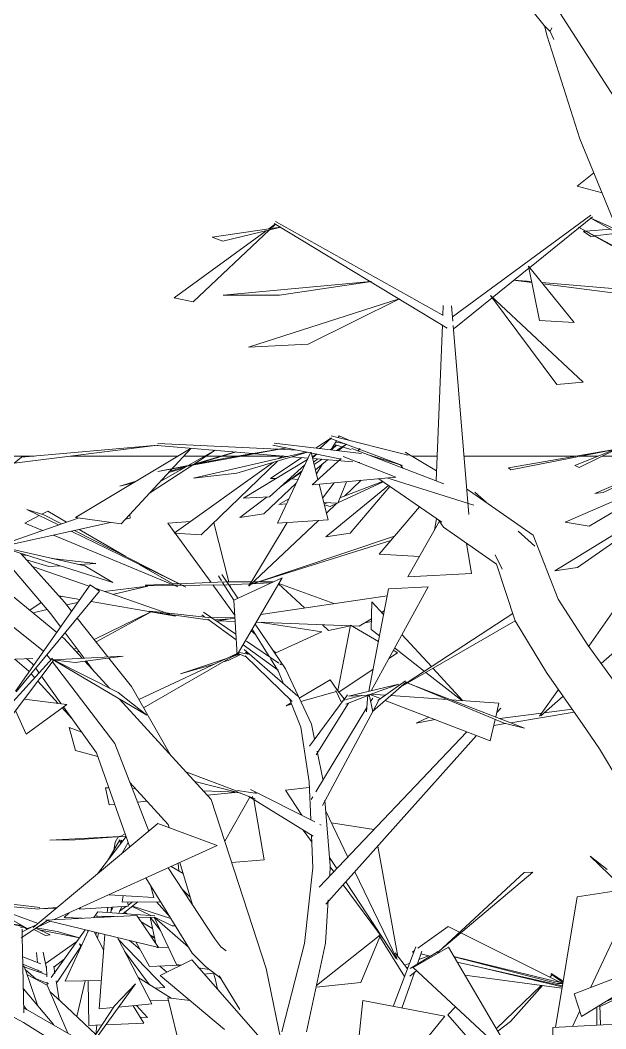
# Model space of a CAD drawing. Header units: millimetres. Extents: x 78096 to 288885, y -20632 to 149556.
# Drawn here: x 251458 to 251988, y 95482 to 96394 of the extents above; entities that cross this region are included whole.
import ezdxf

# ---------------------------------------------------------------- set-up
doc = ezdxf.new("R2010")
doc.units = ezdxf.units.MM
for name, color, linetype, lineweight in [('A-GENM', 13, 'Continuous', 9), ('G-IMPT', 8, 'Continuous', 9), ('L-PLNT', 71, 'Continuous', 9)]:
    doc.layers.add(name, color=color, linetype=linetype, lineweight=lineweight)

# ---------------------------------------------------------------- blocks, each defined once
blk = doc.blocks.new('Generic Models 4 - Generic Models 4-4427828-TOMH A-A')
at = {"layer": 'A-GENM'}
for p, q in [((25683.64, 96000), (25774.05, 96000)), ((25806.91, 96000), (25904.32, 96000)), ((25909.76, 96000), (25928.67, 96000)), ((25929.97, 96000), (25943.51, 96000)), ((25944.19, 96000), (25958.31, 96000)), ((25961.78, 96000), (25998.41, 96000)), ((25998.83, 96000), (26000.18, 96000)), ((26115.69, 96000), (26138.63, 96000)), ((26162.95, 96000), (26263.9, 96000)), ((26268.31, 96000), (26284.37, 96000)), ((26288.06, 96000), (26321.23, 96000))]:
    blk.add_line(p, q, dxfattribs=at)
blk = doc.blocks.new('ZZ-V - Tree Broadleaf 1 - 3dtree rotund SIMPLU-4826059-TOMH A-A')
at = {"layer": 'G-IMPT'}
for p, q in [((26235.42, 96389.65), (26209.43, 96422.3)), ((26301.57, 96320.52), (26249.7, 96401.11)), ((26240.81, 96384.11), (26235.42, 96389.65)), ((26238.17, 96380.03), (26235.81, 96389.24)), ((26267.73, 96287.16), (26238.17, 96380.03)), ((26242.55, 96387.53), (26240.81, 96384.11)), ((26242.34, 96387.53), (26240.81, 96384.11)), ((26240.81, 96384.11), (26244.18, 96376.93)), ((26300.32, 96207.83), (26267.73, 96287.16)), ((26280.42, 96256.27), (26265.28, 96244.31)), ((26287.78, 96238.34), (26265.28, 96244.31)), ((26277.79, 96218.1), (26152.5, 96126.11)), ((26279.3, 96216.38), (26222.21, 96170.45)), ((26360.89, 96168.37), (26276.96, 96215.76)), ((26390.33, 96163.88), (26277.79, 96215.45)), ((25944.81, 96194.41), (25997.15, 96207.17)), ((25986.44, 96205.73), (25992.37, 96210.05)), ((25987.43, 96205.03), (25992.6, 96209.91)), ((25988.35, 96205.9), (25997.13, 96207.18)), ((25991.16, 96210.52), (26147.74, 96115.67)), ((25992.36, 96212.24), (26143.22, 96127.88)), ((26327.07, 96174.68), (26266.45, 96207.15)), ((26326.21, 96173.68), (26266.45, 96207.15)), ((25900.9, 96143.29), (25984.03, 96203.97)), ((25918.02, 96139.5), (25987.09, 96204.72)), ((25935.05, 96198.17), (25986.55, 96205.64)), ((25935.05, 96198.17), (25944.81, 96194.41)), ((26271.11, 96203.27), (26273.1, 96203.43)), ((26277.72, 96198.8), (26271.11, 96203.27)), ((26273.36, 96203.45), (26295.59, 96205.24)), ((26277.72, 96198.8), (26280.7, 96199.17)), ((26281.23, 96199.23), (26301.69, 96201.8)), ((26221.58, 96169.95), (26188.53, 96143.36)), ((26231.34, 96122.81), (26221.19, 96171.85)), ((26262.53, 96120.98), (26221.19, 96171.85)), ((25945.06, 96145.56), (26078.72, 96157.96)), ((25996.16, 96145.64), (26079.36, 96157.93)), ((26224.23, 96157.16), (26207.43, 96159.3)), ((26224.06, 96157.96), (26208, 96159.34)), ((26387.98, 96143.86), (26233.11, 96157.18)), ((26376.62, 96137.77), (26234.15, 96155.9)), ((25900.9, 96143.29), (25918.02, 96139.5)), ((25945.06, 96145.56), (25996.16, 96145.64)), ((26104.44, 96142.44), (25968.14, 96098.53)), ((26188.41, 96143.26), (26153.99, 96115.58)), ((26270.66, 96066.79), (26186.85, 96145.34)), ((26186.85, 96145.34), (26246.92, 96064.83)), ((26022.14, 96101.2), (26104.57, 96142.37)), ((26144.26, 96136.38), (26143.89, 96127.38)), ((26151.67, 96136.03), (26152.83, 96122.11)), ((26143.54, 96118.94), (26137.71, 95977.71)), ((26153.15, 96118.26), (26167.33, 95947.2)), ((26231.34, 96122.81), (26262.53, 96120.98)), ((26022.14, 96101.2), (25968.14, 96098.53)), ((26270.66, 96066.79), (26246.92, 96064.83)), ((26042.99, 96016.59), (26029.21, 96007.34)), ((26032.58, 96006.94), (26042.99, 96016.45)), ((26041.6, 96016.12), (26107.36, 95991.52)), ((26042.86, 96018.36), (26112.42, 96000.89)), ((26049.29, 96016.75), (26050.2, 96018.27)), ((26060.44, 96013.94), (26050.2, 96018.27)), ((25756.11, 95993.6), (25885.98, 96009.96)), ((25762.69, 95998.98), (25885.97, 96010.05)), ((25916.11, 96007.08), (25811.45, 95944.3)), ((25852.86, 95938.58), (25916.3, 96007.06)), ((25885.56, 96009.58), (25972.08, 96002.35)), ((25885.92, 96011.56), (25994.71, 96006.21)), ((26002.58, 96007.55), (25885.98, 95985.98)), ((25947.1, 95998.09), (26002.58, 96007.55)), ((25990.15, 96009.88), (26051.97, 95997.14)), ((25991.26, 96011.84), (26070.18, 96002.49)), ((25995.2, 96006.18), (26012.13, 96005.35)), ((26041.96, 96005.83), (26047.47, 96009.97)), ((26043.26, 96005.68), (26047.73, 96009.89)), ((26043.36, 96006.89), (26047.57, 96013.88)), ((26046.35, 96010.31), (26051.97, 96008.58)), ((26047.5, 96012.62), (26054.13, 96011.43)), ((26047.53, 96005.17), (26056.61, 96010.91)), ((26049.43, 96004.95), (26056.61, 96010.91)), ((26053.31, 96008.17), (26060.85, 96005.85)), ((26061.38, 96006.75), (26144.73, 95974.91)), ((26066.94, 96004.62), (26068.67, 96006.94)), ((26067.63, 96004.36), (26068.67, 96006.94)), ((26203.31, 95989.42), (26304.07, 96007.02)), ((26299.4, 96006.08), (26205.19, 95987.65)), ((26263.19, 95991.43), (26299.91, 96006.29)), ((26300.88, 96006.39), (26267.08, 95989.56)), ((25756.11, 95993.6), (25762.69, 95998.98)), ((25947.1, 95998.09), (25885.98, 95985.98)), ((25913.56, 95991.44), (25937.97, 96005.27)), ((25918.24, 95979.92), (26020.27, 96003.61)), ((25918.36, 95992.39), (25938.02, 96005.27)), ((25918.89, 95992.74), (25956.28, 96003.76)), ((25921.64, 95993.04), (25956.12, 96003.68)), ((25957.49, 95984.48), (26021.3, 96003.7)), ((26021.28, 95996.84), (25963.67, 95962.07)), ((25973.73, 96002.21), (26003.51, 95999.72)), ((26016.26, 95998.66), (25987.92, 95979.64)), ((26024.51, 96003.69), (25994.17, 95939.29)), ((25995.39, 95997.84), (25998.77, 96000.26)), ((25999.07, 96000.23), (25997.1, 95998.32)), ((26007.1, 95999.42), (26021.91, 95998.18)), ((26030.89, 95978.64), (26024.58, 96003.68)), ((26030.04, 96002.13), (26025.64, 95999.47)), ((26025.75, 95973.95), (26051.97, 95997.86)), ((26025.91, 95998.38), (26030.04, 96002.13)), ((26026.05, 95997.84), (26062.44, 95994.8)), ((26026.89, 95994.52), (26030.78, 95997.44)), ((26027.41, 95992.46), (26034.77, 95997.11)), ((26028.62, 95987.65), (26039.52, 95996.71)), ((26032.95, 95995.96), (26034.22, 95997.16)), ((26101.17, 95981.01), (26053.79, 95999.51)), ((26075.51, 96001.35), (26107.39, 95991.55)), ((26138.07, 95986.56), (26109.64, 96003.63)), ((26110.68, 96001.24), (26112.16, 96000.97)), ((25878.56, 95966.32), (25917.45, 95991.8)), ((25888.88, 95977.46), (25912.61, 95990.9)), ((25895.99, 95985.13), (25910.11, 95989.49)), ((25897.08, 95986.31), (25912.55, 95990.87)), ((25900.94, 95930.21), (25990.71, 95994.49)), ((25994.25, 95995.55), (25925.33, 95928.64)), ((25987.15, 95963.18), (26019.08, 95992.18)), ((26029.56, 95983.93), (26034.97, 95992.93)), ((26066.8, 95994.43), (26068.87, 95994.26)), ((26107.74, 95989.04), (26105.65, 95992.09)), ((26203.31, 95989.42), (26205.19, 95987.65)), ((26263.19, 95991.43), (26267.08, 95989.56)), ((26338.31, 95990.72), (26281.15, 95966.26)), ((26288.96, 95967.15), (26338.31, 95990.59)), ((25918.24, 95979.92), (25957.49, 95984.48)), ((25993.06, 95979.81), (25987.92, 95979.64)), ((25996.8, 95971.95), (26016.52, 95986.74)), ((26006.84, 95979.46), (26015.74, 95985.08)), ((26006.84, 95979.46), (26012.76, 95978.76)), ((26025.75, 95973.95), (26101.17, 95981.01)), ((26085.81, 95979.57), (26142.95, 95940.08)), ((26093.27, 95980.27), (26171.99, 95955.55)), ((25851.68, 95972.92), (25866.41, 95977.26)), ((25864.01, 95975.83), (25851.68, 95972.92)), ((25981.88, 95947.82), (26011.21, 95975.47)), ((26040.03, 95942.37), (26031.93, 95974.53)), ((26035.11, 95961.89), (26045.47, 95975.8)), ((26094.75, 95973.39), (26037.92, 95926.84)), ((26048.81, 95957.37), (26056.61, 95976.84)), ((26048.97, 95957.78), (26089.79, 95976.82)), ((26050.8, 95962.34), (26089.31, 95977.15)), ((26069.87, 95978.08), (26054.86, 95963.9)), ((26059.96, 95930.31), (26095.94, 95972.57)), ((26168, 95968.59), (26165.43, 95970.14)), ((26254.33, 95940.22), (26338.85, 95977.06)), ((26276.04, 95936.46), (26338.97, 95974.05)), ((25960.22, 95944.49), (25984.99, 95963.08)), ((25987.15, 95963.18), (25963.67, 95962.07)), ((25995.53, 95956.27), (26004.52, 95961.27)), ((26225.59, 95928.53), (26168, 95968.59)), ((26172.69, 95967.43), (26182.93, 95958.21)), ((26288.96, 95967.15), (26281.15, 95966.26)), ((25767.64, 95951.56), (25782.81, 95946.84)), ((25767.64, 95951.56), (25796.05, 95937.71)), ((26002.37, 95956.69), (25995.53, 95956.27)), ((26036.1, 95957.98), (26048.81, 95957.37)), ((26036.4, 95956.8), (26039.08, 95957.83)), ((26041.8, 95954.43), (26036.62, 95955.9)), ((26047.78, 95957.22), (26038.5, 95948.46)), ((26041.8, 95954.43), (26048.17, 95957.4)), ((26086.26, 95911.15), (26122.83, 95953.99)), ((26245.17, 95896.22), (26339.75, 95954.61)), ((26265.71, 95899.21), (26339.88, 95951.43)), ((25813.86, 95943.96), (25747.42, 95920.62)), ((25778.74, 95946.15), (25765.67, 95939.36)), ((25786.42, 95950.14), (25781.1, 95947.38)), ((25782.81, 95946.84), (25798.84, 95938.69)), ((25786.42, 95950.14), (25803.38, 95940.28)), ((25852.86, 95938.58), (25811.45, 95944.3)), ((25860.92, 95943.83), (25856.91, 95942.95)), ((25860.92, 95943.83), (25860.57, 95946.89)), ((25981.88, 95947.82), (25960.22, 95944.49)), ((26031.45, 95941.8), (25968.49, 95882.35)), ((26040.03, 95942.37), (25994.17, 95939.29)), ((26138.17, 95943.38), (26136.19, 95933.12)), ((26144.44, 95935.55), (26140.27, 95941.63)), ((25843.21, 95939.91), (25743.86, 95917.92)), ((25765.67, 95939.36), (25781.74, 95932.68)), ((25810.62, 95932.7), (25911.35, 95881.47)), ((25814.83, 95933.63), (25857.12, 95909.05)), ((25915.61, 95940.71), (25895.06, 95939.26)), ((25895.06, 95939.26), (25901.42, 95930.55)), ((25936.66, 95939.64), (25950.39, 95886.28)), ((25968.49, 95882.35), (26003.08, 95939.89)), ((26112.27, 95890.74), (26140.67, 95941.05)), ((26192.45, 95902.14), (26144.44, 95935.55)), ((26254.33, 95940.22), (26276.04, 95936.46)), ((25791.74, 95928.52), (25903.99, 95881.81)), ((25807.66, 95932.04), (25907.93, 95883.14)), ((25900.94, 95930.21), (25925.33, 95928.64)), ((25901.7, 95930.16), (25934.15, 95885.73)), ((26096.9, 95923.61), (25969.9, 95883.68)), ((26100.15, 95927.42), (25969.97, 95883.74)), ((26059.96, 95930.31), (26037.92, 95926.84)), ((26211.93, 95932.08), (26226.97, 95918.54)), ((26248.27, 95870.47), (26225.59, 95928.53)), ((25789.26, 95857.2), (25738.67, 95916.77)), ((25845.25, 95885.57), (25741.44, 95918.46)), ((25741.44, 95918.46), (25819.97, 95900.71)), ((26169.74, 95893.62), (26165.17, 95921.12)), ((25801.71, 95867.71), (25762.16, 95911.9)), ((25767.92, 95910.07), (25763.31, 95910.62)), ((25787.6, 95900.1), (25767.4, 95906.04)), ((25830.06, 95902.74), (25790.18, 95907.45)), ((26086.26, 95911.15), (26122.6, 95909.03)), ((26191.16, 95910.64), (26197.58, 95897.68)), ((25772.64, 95900.19), (25823.93, 95882.29)), ((25797.45, 95900.72), (25787.6, 95900.1)), ((25830.06, 95902.74), (25815.1, 95901.81)), ((25845.25, 95885.57), (25819.97, 95900.71)), ((25869.21, 95902.02), (25899.49, 95884.43)), ((26209.36, 95850.93), (26192.45, 95902.14)), ((26265.71, 95899.21), (26245.17, 95896.22)), ((25794.64, 95840.45), (25730.99, 95892.66)), ((25943.7, 95887.09), (25940.88, 95891.57)), ((25958.4, 95871.31), (25943.92, 95892.8)), ((25954.71, 95869.59), (25998.48, 95889.95)), ((25998.48, 95889.95), (25957.72, 95820.06)), ((26169.74, 95893.62), (26112.27, 95890.74)), ((25824.73, 95883.43), (25757.31, 95787.14)), ((25824.73, 95883.43), (25833.42, 95877.72)), ((25829.32, 95880.41), (25896.87, 95856.85)), ((25876.97, 95882.19), (25837.55, 95877.54)), ((25845.16, 95874.89), (25876.97, 95882.19)), ((25898.13, 95884.25), (25874.66, 95883.29)), ((25874.86, 95882.65), (25948.41, 95883.63)), ((25904.84, 95884.53), (25899.72, 95884.32)), ((25901.92, 95883.02), (25903.99, 95881.81)), ((25947.02, 95886.26), (25905.3, 95884.55)), ((25908.01, 95883.1), (25911.35, 95881.47)), ((25935.8, 95883.46), (25955.51, 95856.48)), ((25954.7, 95869.59), (25944.58, 95885.69)), ((25970.82, 95886.22), (25947.64, 95886.28)), ((25988.25, 95885.19), (25948.92, 95883.63)), ((25951.05, 95883.71), (25951.67, 95881.3)), ((25969.17, 95883.47), (25967.93, 95883.06)), ((25969.15, 95883.44), (25967.93, 95883.06)), ((25977.31, 95886.21), (25972.59, 95886.22)), ((25990.36, 95886.17), (25978.56, 95886.2)), ((26018.68, 95862.6), (25995.28, 95884.46)), ((26045.33, 95866.52), (25995.5, 95884.84)), ((26076.95, 95787.16), (26094.65, 95879.75)), ((26130.51, 95881.78), (26078.89, 95787.61)), ((26130.51, 95881.78), (26094.65, 95879.75)), ((25758.05, 95786.81), (25833.42, 95877.72)), ((25815.42, 95870.14), (25796.6, 95873.42)), ((25799, 95873), (25797.16, 95872.78)), ((25954.71, 95869.59), (25957.72, 95820.06)), ((25979.13, 95856.78), (26093.47, 95873.62)), ((26275, 95828.89), (26248.27, 95870.47)), ((25770.25, 95860.45), (25780.49, 95867.52)), ((25772.88, 95858.3), (25785.8, 95861.27)), ((25808.09, 95859.66), (25801.71, 95867.71)), ((25803.58, 95865.34), (25813.69, 95867.67)), ((25902, 95855.06), (25825.66, 95868.36)), ((25891.48, 95858.35), (25878.14, 95859.78)), ((26079.06, 95843.14), (26079.53, 95868.24)), ((26079.53, 95868.24), (26090.22, 95856.61)), ((26088.46, 95858.53), (26090.87, 95860.01)), ((26275.72, 95827.9), (26303.36, 95867.19)), ((25782.75, 95823.48), (25740.41, 95857.24)), ((25798.12, 95845.42), (25789.26, 95857.2)), ((25840.93, 95818.23), (25813.15, 95853.27)), ((25828.36, 95834.08), (25879.84, 95858.96)), ((25830.14, 95831.85), (25879.87, 95858.96)), ((25877.95, 95859.23), (25933.09, 95851.61)), ((25934.26, 95853.78), (25893.03, 95858.19)), ((25897.99, 95856.46), (25902, 95855.06)), ((25925.87, 95856.38), (25928.62, 95854.38)), ((25927.25, 95858.78), (25956.57, 95838.97)), ((25931.15, 95852.54), (25956.88, 95833.88)), ((25955.67, 95853.84), (25934.66, 95853.78)), ((25951.49, 95852.7), (25938.24, 95851.73)), ((25939.9, 95851), (25955.7, 95853.32)), ((25955.88, 95850.39), (25939.9, 95851)), ((26068.22, 95846.12), (26079.24, 95852.88)), ((26079.2, 95850.48), (26073.28, 95849.22)), ((26207.12, 95857.7), (26104.61, 95790.7)), ((26209.36, 95850.93), (26105.75, 95791.2)), ((26237.61, 95804.29), (26209.36, 95850.93)), ((26340.52, 95859.11), (26286.93, 95812.47)), ((25974.23, 95838.53), (25970.46, 95841.91)), ((25986.79, 95818.55), (25971.25, 95843.26)), ((26001.39, 95807.48), (25974.05, 95848.06)), ((26060.22, 95846.42), (25974.99, 95849.66)), ((26034.24, 95840.97), (25979.55, 95849.49)), ((26040.48, 95842.23), (26034.97, 95847.38)), ((26060.16, 95846.42), (26040.48, 95842.23)), ((26060.35, 95847.06), (26048.81, 95787.76)), ((26060.35, 95847.06), (26085.57, 95832.24)), ((26068.22, 95846.12), (26061.52, 95846.37)), ((26079.06, 95843.14), (26086.53, 95837.27)), ((25801.14, 95835.13), (25799.33, 95836.6)), ((25817.67, 95817.02), (25801.14, 95835.13)), ((25819.42, 95817.11), (25802.17, 95840.03)), ((25966.31, 95832.39), (25995.58, 95812.61)), ((26034.24, 95840.97), (25992.72, 95821.95)), ((26106.82, 95838.56), (26133.47, 95809.57)), ((25810.14, 95825.27), (25812.44, 95826.38)), ((25812.77, 95822.38), (25814.67, 95823.42)), ((25963.14, 95829.34), (25995, 95806.24)), ((25964.01, 95824.9), (26012.62, 95782.83)), ((25992.72, 95821.95), (25990, 95824.38)), ((26099.02, 95824.33), (26102.78, 95822.12)), ((26100.21, 95826.5), (26127.05, 95805.37)), ((26308.55, 95782.69), (26275, 95828.89)), ((25537.12, 95808.07), (25772.86, 95816.87)), ((25790.8, 95817.08), (25745.98, 95767.6)), ((25792.26, 95815.87), (25753.35, 95764.39)), ((25769.44, 95805.38), (25756.58, 95816.26)), ((25772.63, 95812.13), (25767.11, 95816.79)), ((25789.39, 95815.52), (25785.77, 95820.25)), ((25789.45, 95816.62), (25790.95, 95815.87)), ((25811.26, 95813.29), (25790.74, 95815.62)), ((25876.22, 95765.46), (25791.33, 95815.51)), ((25854.61, 95818.94), (25791.37, 95815.66)), ((25791.64, 95815.52), (25850.1, 95786.16)), ((25811.26, 95813.29), (25854.61, 95818.94)), ((25842.25, 95790.1), (25820.03, 95814.43)), ((25827.97, 95805.74), (25821.31, 95814.6)), ((25862.19, 95791.42), (25841.7, 95817.25)), ((25957.65, 95821.28), (25868.78, 95779.82)), ((25873.18, 95772.08), (25957.66, 95821.09)), ((25906.52, 95802.96), (25947.34, 95816.47)), ((25949.66, 95815.05), (25945.02, 95813.75)), ((25949.66, 95815.05), (25960.79, 95820.35)), ((25952.86, 95818.3), (25960.01, 95820.67)), ((25957.08, 95821.86), (25966.52, 95818.03)), ((25959.66, 95822.18), (25967.98, 95820.84)), ((25964.94, 95819.16), (26007.49, 95778.04)), ((25965.2, 95822.64), (25967.85, 95820.72)), ((25995.22, 95805.15), (25987.86, 95816.85)), ((26094.89, 95816.79), (26102.78, 95822.12)), ((25773.73, 95810.6), (25772.63, 95812.13)), ((25778.69, 95803.71), (25775.61, 95807.99)), ((25847.07, 95740.01), (25790.7, 95813.8)), ((25936.21, 95811.28), (25906.52, 95802.96)), ((25999.65, 95794.06), (25995.22, 95805.15)), ((25996.4, 95812.06), (25997.95, 95811.01)), ((26024.91, 95757.31), (26001.39, 95807.48)), ((26049.79, 95786.32), (26080.8, 95807.27)), ((26134.91, 95808.01), (26161.88, 95778.67)), ((25774.82, 95799.45), (25771.53, 95803.07)), ((25795.84, 95776.27), (25777.56, 95796.42)), ((25798.66, 95775.93), (25780.82, 95800.74)), ((26013.86, 95780.87), (26042.01, 95797.42)), ((26047.86, 95788.76), (26042.01, 95797.42)), ((26110.09, 95796.76), (26085, 95778.77)), ((26111, 95795.8), (26106.86, 95792.17)), ((26128.44, 95804.28), (26160.88, 95778.74)), ((26270.51, 95756.99), (26237.61, 95804.29)), ((25897.06, 95730.08), (25862.19, 95791.42)), ((26015.3, 95777.81), (26047.52, 95787.11)), ((26047.15, 95787.89), (26051.97, 95777.58)), ((26047.8, 95788.76), (26055.63, 95779.13)), ((26104.04, 95793.48), (26058.44, 95782.83)), ((26104.04, 95793.48), (26076.28, 95783.79)), ((26106.09, 95791.5), (26080.29, 95768.88)), ((26217.83, 95753.85), (26112.19, 95794.66)), ((26199.18, 95758.21), (26112.44, 95794.44)), ((26231.2, 95764.64), (26248.29, 95788.93)), ((25803.72, 95775.33), (25765.1, 95779.93)), ((25876.22, 95765.46), (25850.1, 95786.16)), ((25934.43, 95689.16), (25851.37, 95780.11)), ((26015.35, 95754.72), (26005.13, 95780.32)), ((26054.65, 95780.07), (26023.23, 95737.62)), ((26085.58, 95778.48), (26035.08, 95683.94)), ((26057.46, 95783.86), (26054.73, 95780.19)), ((26075.84, 95783.47), (26056.05, 95775.49)), ((26070.61, 95783.49), (26056.25, 95779.7)), ((26076.28, 95783.79), (26058.44, 95782.83)), ((26075.89, 95784.36), (26074.89, 95768.51)), ((26076.92, 95784.01), (26076.05, 95782.42)), ((26076.05, 95782.42), (26076.33, 95783.88)), ((26077.23, 95784.34), (26080.37, 95768.46)), ((26078.72, 95784.63), (26077.29, 95784.05)), ((26087.41, 95780.5), (26077.72, 95784.23)), ((26080.4, 95781.07), (26078.5, 95777.93)), ((26078.68, 95784.63), (26091.86, 95783.69)), ((26186.7, 95742.36), (26091.68, 95778.86)), ((26096.78, 95783.33), (26147.77, 95779.68)), ((26151.69, 95779.4), (26194.6, 95776.33)), ((26252.67, 95782.64), (26232.48, 95765.07)), ((25766.82, 95748.31), (25757.4, 95769.75)), ((25803.72, 95775.33), (25766.82, 95748.31)), ((25808.28, 95762.54), (25799.49, 95772.24)), ((25830.71, 95731.35), (25800.69, 95773.11)), ((26002.25, 95774.05), (26006.61, 95776.61)), ((26002.25, 95774.05), (26007.08, 95775.44)), ((26075.13, 95772.38), (26028.9, 95696.16)), ((26058.55, 95776.5), (26029.39, 95729.57)), ((26191.72, 95763.94), (26194.6, 95776.33)), ((26196.13, 95771.82), (26192.64, 95767.91)), ((26262.61, 95768.34), (26205.25, 95758.71)), ((26260.77, 95770.99), (26235.54, 95767.73)), ((26119.55, 95758.39), (26131.28, 95763.65)), ((26136.83, 95761.52), (26119.55, 95758.39)), ((26186.7, 95742.36), (26191.17, 95761.56)), ((26233.16, 95767.43), (26195.33, 95762.55)), ((25805.99, 95754.31), (25817.28, 95750.04)), ((25805.99, 95754.31), (25811.51, 95733.51)), ((26022.78, 95705.21), (26015.35, 95754.72)), ((26027.78, 95743.77), (26024.91, 95757.31)), ((26165.57, 95750.48), (26032, 95609.88)), ((26200.48, 95757.91), (26189.9, 95756.13)), ((26217.83, 95753.85), (26199.18, 95758.21)), ((26285.51, 95734.97), (26270.51, 95756.99)), ((26174.16, 95747.18), (26038, 95594.49)), ((25831.8, 95728.26), (25811.51, 95733.51)), ((25877.85, 95660.55), (25847.07, 95740.01)), ((26035.41, 95707.73), (26030.09, 95732.85)), ((26303.77, 95704.35), (26285.51, 95734.97)), ((25860.72, 95646.24), (25830.71, 95731.35)), ((25911.43, 95714.35), (25957.85, 95696.75)), ((25895.28, 95666.59), (25860.76, 95704.66)), ((25956.28, 95696.09), (25919.4, 95705.62)), ((26024.29, 95670.93), (26022.78, 95705.21)), ((25842.04, 95684.4), (25838.81, 95699.92)), ((25841.83, 95699.82), (25838.81, 95699.92)), ((25865.87, 95699.03), (25862.9, 95699.13)), ((25957.99, 95696.03), (25927.24, 95697.03)), ((25930.84, 95693.09), (25958.8, 95695.83)), ((25957.62, 95696.17), (25973.99, 95689.85)), ((25961.02, 95694.86), (25957.69, 95695.72)), ((25958.09, 95697.37), (25974.06, 95695.01)), ((25969.85, 95698.33), (26027.98, 95669.08)), ((25973.36, 95695.47), (25975.2, 95694.77)), ((26001.37, 95697.67), (26023, 95700.23)), ((26001.37, 95697.67), (26016.32, 95674.94)), ((25867.64, 95686.91), (25876.11, 95687.74)), ((25984.1, 95536.24), (25934.43, 95689.16)), ((25946.62, 95651.65), (25969.26, 95691.37)), ((25968.2, 95692.02), (26026.6, 95655.92)), ((25971.52, 95691.96), (25972.02, 95689.82)), ((25982.21, 95634.53), (25972.91, 95689.11)), ((26026.25, 95691.79), (26024.68, 95689.19)), ((26042.04, 95629.31), (26037.02, 95688.69)), ((25842.04, 95684.4), (25847.09, 95684.9)), ((26037.85, 95678.81), (26057.89, 95637.14)), ((26081.52, 95662.01), (26042.99, 95668.13)), ((25886.17, 95667.5), (25773.37, 95573.27)), ((25886.17, 95667.5), (25939.6, 95647.51)), ((25896.15, 95663.77), (25895.28, 95666.59)), ((26017.51, 95661.54), (26025.17, 95651.11)), ((26032.57, 95666.77), (26033.88, 95666.11)), ((26026.21, 95627.49), (26024.91, 95656.96)), ((25939.6, 95647.51), (25792.22, 95580.56)), ((26084.96, 95647.15), (26103.19, 95547.2)), ((25917.51, 95593.99), (25905.82, 95632.17)), ((25982.21, 95634.53), (25952.92, 95632.23)), ((26041.41, 95636.8), (26048.02, 95626.75)), ((26292.6, 95625.76), (26277.11, 95637.88)), ((26277.11, 95637.88), (26365.31, 95552.78)), ((25937.7, 95563.24), (25895.52, 95627.49)), ((26018.69, 95559.06), (26026.21, 95627.49)), ((26041.47, 95619.84), (26042.04, 95629.31)), ((26041.97, 95628.22), (26045.22, 95623.8)), ((26064.25, 95623.92), (26102.48, 95544.41)), ((26225.17, 95623.47), (26139.11, 95550.67)), ((26217.28, 95623.18), (26139.78, 95551.48)), ((26225.17, 95623.47), (26217.28, 95623.18)), ((25916.95, 95550.26), (25875.25, 95618.28)), ((26055.98, 95614.65), (26101.59, 95545.3)), ((26053.77, 95612.16), (26090.72, 95561.83)), ((26265.28, 95601.24), (26308.43, 95607.66)), ((26037.79, 95559.38), (26040.17, 95598.48)), ((26265.28, 95601.24), (26245.68, 95482.97)), ((26277.48, 95518.97), (26315.69, 95600.65)), ((25787.09, 95580.29), (25762.53, 95564.04)), ((25788.98, 95579.09), (25777.14, 95573.71)), ((25784.55, 95580.16), (25866.98, 95584.4)), ((25886.63, 95555.34), (25785.94, 95579.83)), ((25886.63, 95555.34), (25866.98, 95584.4)), ((25763.36, 95571.83), (25763.47, 95566.15)), ((25777.19, 95576.46), (25763.41, 95569.45)), ((26121.11, 95554.62), (26148.55, 95574.38)), ((26158.92, 95569.19), (26148.55, 95574.38)), ((26250.19, 95523.53), (26160.23, 95568.53)), ((25763.48, 95565.77), (25764.91, 95496.19)), ((25943.03, 95555.85), (25937.7, 95563.24)), ((25998.19, 95479.06), (26018.69, 95559.06)), ((26020.5, 95479.13), (26037.79, 95559.38)), ((26029.5, 95520.9), (26086.14, 95565.94)), ((26069.69, 95523.56), (26086.69, 95565.07)), ((26085.85, 95566.41), (26109.11, 95529.22)), ((25929.12, 95538.04), (25916.95, 95550.26)), ((25943.03, 95555.85), (25947.98, 95552.27)), ((26119.5, 95555.78), (26098.93, 95502.05)), ((26100.58, 95550.47), (26111.98, 95536.15)), ((26139.49, 95551.84), (26114.13, 95536.37)), ((26116.36, 95551.2), (26118.27, 95552.58)), ((26116.36, 95551.2), (26117.63, 95550.91)), ((26117.03, 95537.33), (26148.81, 95555.57)), ((26124.89, 95551.9), (26120.87, 95540.48)), ((26124.03, 95549.47), (26132.48, 95547.56)), ((26137.68, 95551.02), (26139.94, 95550.47)), ((26148.81, 95555.57), (26211.17, 95449.78)), ((26262.71, 95513.28), (26365.31, 95552.78)), ((26366.6, 95552.92), (26269.31, 95493.01)), ((25888.27, 95530.08), (25916.67, 95544.02)), ((26041.14, 95402.64), (25916.67, 95544.02)), ((26100.53, 95548.47), (26102.19, 95546.21)), ((26109.42, 95539.37), (26113.89, 95541.13)), ((26122.26, 95544.43), (26131.04, 95547.89)), ((26153.81, 95547.08), (26252.31, 95523.01)), ((26247.68, 95522.67), (26153.96, 95546.83)), ((26156.76, 95542.09), (26251.92, 95520.61)), ((25765.36, 95537.4), (25764.03, 95539.08)), ((25769.64, 95525.41), (25765.36, 95537.4)), ((25775.92, 95526.59), (25766.04, 95535.49)), ((25785.91, 95521.37), (25767.68, 95530.89)), ((25929.12, 95538.04), (25943.24, 95527.12)), ((25938.31, 95526.05), (25936.06, 95533.4)), ((26002.62, 95446.39), (25984.1, 95536.24)), ((26118.1, 95532.64), (26106.79, 95500.54)), ((26111.11, 95537.24), (26112.34, 95537.08)), ((26120.22, 95534.36), (26113.97, 95529.29)), ((26117.03, 95537.33), (26209.38, 95451.44)), ((26251.75, 95519.6), (26170.59, 95538.97)), ((26241.57, 95531.36), (26252.42, 95523.64)), ((26241.93, 95531.81), (26252.6, 95524.76)), ((25764.56, 95487.33), (25698.62, 95522.94)), ((25769.64, 95525.41), (25777.1, 95503.03)), ((25865.94, 95522.54), (25806.04, 95440.01)), ((25865.94, 95522.54), (25846.86, 95502.52)), ((25888.27, 95530.08), (25946.46, 95481.03)), ((25940, 95517.52), (25938.31, 95526.05)), ((25943.24, 95527.12), (25941.66, 95529.65)), ((25941.66, 95529.65), (25960.31, 95499.08)), ((26069.69, 95523.56), (26029.2, 95519.52)), ((26163.75, 95530.22), (26251.57, 95518.5)), ((26240.5, 95528.62), (26242.59, 95530.64)), ((26247.68, 95522.67), (26252.28, 95522.82)), ((25764.46, 95518.05), (25791.89, 95485.44)), ((25804.58, 95477.74), (25785.91, 95521.37)), ((25798.37, 95506.35), (25788.55, 95515.2)), ((25938.27, 95519.49), (25939.7, 95519.06)), ((26192.22, 95481.92), (26232.65, 95521.03)), ((26233.98, 95520.85), (26205, 95488.43)), ((26262.71, 95513.28), (26269.31, 95493.01)), ((25829.89, 95476.64), (25798.37, 95506.35)), ((25895.01, 95509.81), (25915.19, 95507.39)), ((25895.01, 95509.81), (25911.51, 95443.46)), ((26071.4, 95507.37), (26067.54, 95469.82)), ((26071.4, 95507.37), (26145.61, 95493.05)), ((26304.68, 95510.99), (26285.53, 95501.49)), ((26305.11, 95512.31), (26290.73, 95506.2)), ((25764.78, 95502.45), (25767.54, 95498.97)), ((25768.6, 95498.46), (25764.83, 95500.27)), ((25823.48, 95466.86), (25768.6, 95498.46)), ((25805.93, 95440.11), (25846.86, 95502.52)), ((26155.38, 95501.66), (26148.46, 95494.36)), ((26183.45, 95454.26), (26148.46, 95494.36)), ((26261.04, 95483.81), (26267.68, 95498.01)), ((26283.15, 95501.53), (26283.22, 95485.02)), ((26285.95, 95503.25), (26286.28, 95485.19)), ((25815.93, 95455.36), (25764.56, 95487.33)), ((26145.61, 95493.05), (26060.56, 95389.2)), ((26193.55, 95479.67), (26205, 95488.43)), ((26243.34, 95482.84), (26347.2, 95488.51)), ((26243.34, 95482.84), (26243.58, 95464.78))]:
    blk.add_line(p, q, dxfattribs=at)
blk = doc.blocks.new('ZZ-V - Tree Broadleaf 2 - 3dtree rotund SIMPLU-4826109-TOMH A-A')
at = {"layer": 'G-IMPT'}
for p, q in [((25788.32, 95652.5), (25856.69, 95656.08)), ((25788.32, 95652.5), (25811.32, 95652.71)), ((25811.32, 95652.71), (25857.25, 95656.09)), ((25857.42, 95655.62), (25831.38, 95621.96)), ((25851.81, 95652.9), (25841.25, 95634.72)), ((25847.53, 95650.55), (25846.18, 95643.21)), ((25849.96, 95654.85), (25847.53, 95650.55)), ((25849.96, 95654.85), (25851.62, 95655.68)), ((25852.3, 95649.01), (25851.81, 95652.9)), ((25851.94, 95655.83), (25856.54, 95658.11)), ((25854.12, 95651.36), (25852.78, 95652.5)), ((25852.78, 95652.5), (25853.17, 95650.13)), ((25852.87, 95650.56), (25854.38, 95651.7)), ((25853.91, 95640.55), (25859.31, 95650.26)), ((25905.12, 95624.44), (25904.3, 95631.48)), ((25898.01, 95628.62), (25908.86, 95622.24)), ((25882.46, 95600.61), (25879.36, 95611.58)), ((25915.43, 95600.8), (25908.48, 95607.75)), ((25716.93, 95598.74), (25779.28, 95591.64)), ((25719.48, 95595.51), (25778.63, 95589.98)), ((25841.9, 95603.13), (25882.46, 95600.61)), ((25854.64, 95602.34), (25853.66, 95596.48)), ((25888.58, 95596.53), (25853.66, 95596.48)), ((25868.02, 95596.5), (25854.54, 95586.04)), ((25859.3, 95592.74), (25858.83, 95596.49)), ((25863.26, 95596.5), (25859.19, 95593.62)), ((25897.08, 95582.67), (25884.81, 95596.53)), ((25728.82, 95594.64), (25767.9, 95572.5)), ((25777.83, 95577), (25730.5, 95594.48)), ((25795.12, 95591.44), (25778.8, 95590.43)), ((25778.8, 95590.43), (25794.57, 95590.98)), ((25805.83, 95586.74), (25801.32, 95582.39)), ((25859.3, 95592.74), (25815.22, 95589.96)), ((25816.05, 95591.38), (25815.22, 95589.96)), ((25831.92, 95587.57), (25828.24, 95582.41)), ((25831.92, 95587.57), (25883.43, 95584.09)), ((25840.23, 95587.01), (25840.83, 95591.58)), ((25844.19, 95591.79), (25843.46, 95586.79)), ((25845.56, 95591.88), (25843.62, 95587.92)), ((25853.39, 95592.37), (25850.65, 95586.3)), ((25857.81, 95592.65), (25851.5, 95588.18)), ((25858.35, 95585.78), (25855.98, 95587.16)), ((25879.79, 95584.33), (25862.92, 95592.55)), ((25897.7, 95581.65), (25863.07, 95592.66)), ((25763.26, 95575.13), (25750.97, 95577.14)), ((25765.06, 95574.1), (25751.24, 95576.9)), ((25817.66, 95581.87), (25801.32, 95582.39)), ((25830.27, 95583.73), (25831.69, 95583.75)), ((25830.27, 95583.73), (25846.69, 95583.36)), ((25837.08, 95582.87), (25835.52, 95583.62)), ((25868.01, 95582.88), (25882.58, 95582.54)), ((25881.31, 95572.49), (25871, 95578.46)), ((25879.07, 95582.62), (25884.36, 95558.69)), ((25888.4, 95570.58), (25879.16, 95582.62)), ((25902.83, 95540.01), (25882.7, 95582.67)), ((25913.69, 95555.58), (25882.7, 95582.67)), ((25898.88, 95575.03), (25883.48, 95582.53)), ((25765.57, 95573.4), (25761.93, 95573.57)), ((25765.57, 95573.4), (25767.99, 95571.79)), ((25771.51, 95573.58), (25767.9, 95572.5)), ((25773.84, 95571.53), (25784.35, 95566.15)), ((25788.68, 95566.73), (25775.72, 95572.77)), ((25795.02, 95569.92), (25776.1, 95573.02)), ((25815.09, 95563.97), (25778.86, 95571.31)), ((25820.42, 95571.44), (25789.54, 95528.13)), ((25815.16, 95564.06), (25795.02, 95569.92)), ((25823.41, 95570.71), (25802.24, 95524.94)), ((25822.76, 95570.87), (25822.77, 95569.33)), ((25837.02, 95553.25), (25828.36, 95569.51)), ((25830.04, 95566.35), (25830.66, 95568.95)), ((25832.39, 95568.53), (25831.48, 95563.64)), ((25901.81, 95574.95), (25898.88, 95575.03)), ((25812.89, 95560.88), (25784.13, 95540.54)), ((25788.68, 95566.73), (25784.35, 95566.15)), ((25816.54, 95555.86), (25815.07, 95558.71)), ((25816.93, 95556.7), (25815.07, 95558.71)), ((25838.08, 95567.14), (25832.92, 95499.69)), ((25880.5, 95504.3), (25849.46, 95564.38)), ((25850.2, 95562.94), (25892.23, 95518.99)), ((25860.42, 95561.71), (25869.63, 95553.9)), ((25866.05, 95560.34), (25878.45, 95537.98)), ((25878.93, 95566.73), (25883.05, 95564.63)), ((25883.24, 95563.76), (25879.01, 95566.61)), ((25776.33, 95550.77), (25777.08, 95541.69)), ((25782.45, 95551.11), (25785.41, 95536.25)), ((25816.35, 95556.24), (25795.14, 95523.94)), ((25817.62, 95558.17), (25816.75, 95556.85)), ((25878.52, 95521.67), (25855.87, 95551.98)), ((25886.32, 95555.41), (25885.09, 95555.37)), ((25895.41, 95555.72), (25886.57, 95555.42)), ((25763.87, 95546.84), (25780.18, 95540.48)), ((25764.01, 95540.29), (25781.35, 95533)), ((25801.45, 95544.84), (25792.01, 95537.51)), ((25902.83, 95540.01), (25907.14, 95539.34)), ((25764.9, 95537.97), (25785.61, 95530.55)), ((25777.63, 95535), (25777.77, 95533.36)), ((25785.32, 95538.57), (25785.67, 95528.71)), ((25791.85, 95538.47), (25792.94, 95531.85)), ((25906.31, 95539.47), (25878.45, 95537.98)), ((25887.79, 95538.48), (25894.24, 95533.01)), ((25922.94, 95536.9), (25932.51, 95535.42)), ((25936.46, 95532.1), (25927.98, 95531.17)), ((25775.28, 95527.16), (25787.57, 95522.33)), ((25785.84, 95523.94), (25785.94, 95521.37)), ((25794.04, 95525.13), (25796.91, 95507.67)), ((25834.88, 95525.31), (25802.24, 95524.94)), ((25812.65, 95492.89), (25820.29, 95525.15)), ((25823.16, 95525.18), (25823.51, 95484.82)), ((25868.17, 95528.15), (25898.01, 95509.45)), ((25883.31, 95518.66), (25892.23, 95518.99)), ((25880.5, 95504.3), (25850.59, 95501.4)), ((25878.87, 95507.46), (25895.71, 95507)), ((25845.82, 95500.94), (25832.92, 95499.69)), ((25873.31, 95486.82), (25863.85, 95502.68)), ((25876.74, 95492.07), (25866.66, 95502.96)), ((25835.57, 95485.3), (25823.51, 95484.82)), ((25873.31, 95486.82), (25839.01, 95485.44)), ((25870, 95492.37), (25876.74, 95492.07)), ((25829.83, 95476.7), (25830.79, 95485.11))]:
    blk.add_line(p, q, dxfattribs=at)

msp = doc.modelspace()

# ---------------------------------------------------------------- block references
at = {"layer": 'A-GENM'}
msp.add_blockref('Generic Models 4 - Generic Models 4-4427828-TOMH A-A', (225696.455, 0), dxfattribs=at)
at = {"layer": 'L-PLNT'}
for name in ['ZZ-V - Tree Broadleaf 1 - 3dtree rotund SIMPLU-4826059-TOMH A-A', 'ZZ-V - Tree Broadleaf 2 - 3dtree rotund SIMPLU-4826109-TOMH A-A']:
    msp.add_blockref(name, (225696.455, 0), dxfattribs=at)

doc.saveas('drawing.dxf')
